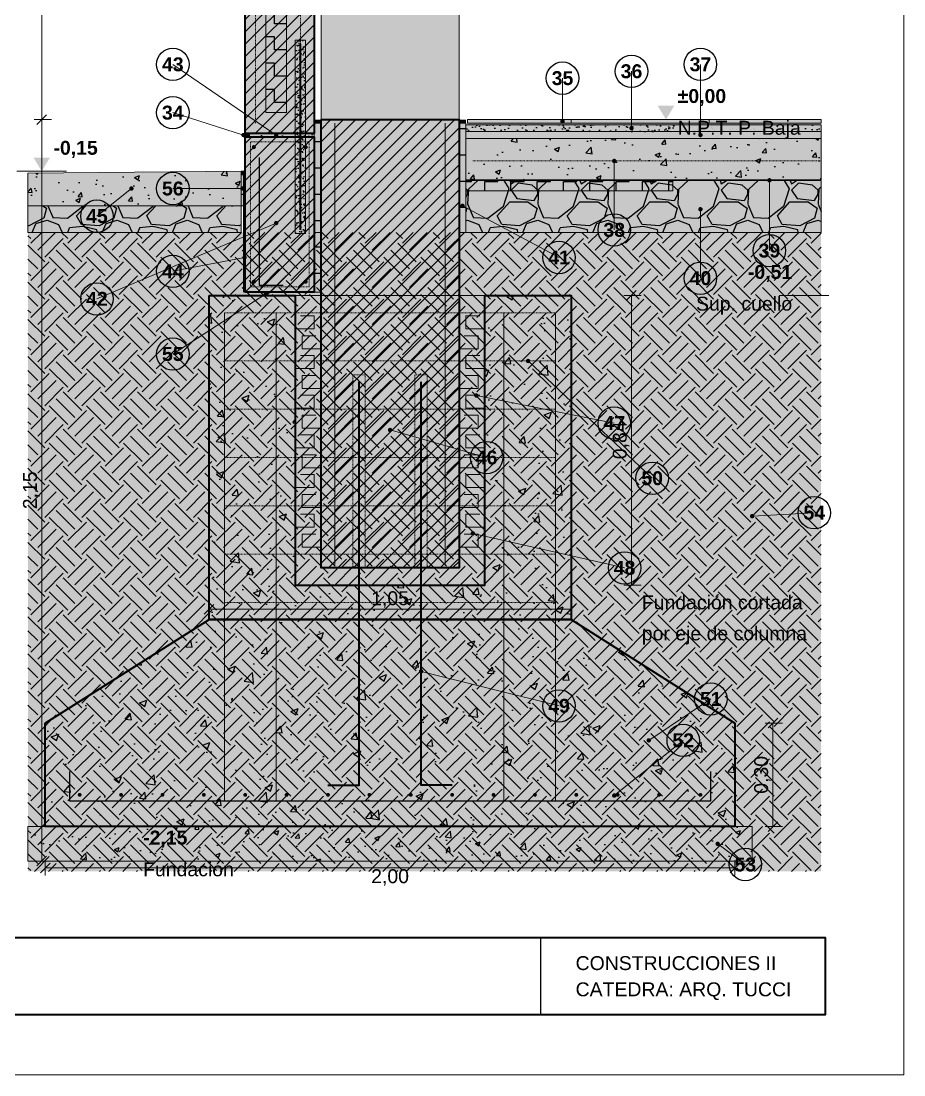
# Model space of a CAD drawing. Header units: millimetres. Extents: x 0 to 297, y 0 to 420.
# Drawn here: x 169 to 297, y 0 to 152.8 of the extents above; entities that cross this region are included whole.
import ezdxf
from ezdxf.enums import TextEntityAlignment as Align

# ---------------------------------------------------------------- set-up
doc = ezdxf.new("R2010")
doc.units = ezdxf.units.MM
doc.linetypes.add('DASHED', pattern=[1.524, 1.27, -0.254])
for name, color, linetype in [('0-MARCO-A3', 7, 'Continuous'), ('1-CORTE-ARMADURAS', 14, 'Continuous'), ('1-CORTE-CONTORNOS', 7, 'Continuous'), ('1-CORTE-OCULTO', 8, 'Continuous'), ('1-CORTE-RAYADOS', 8, 'Continuous'), ('1-CORTE-RELLENOS', 9, 'Continuous'), ('1-CORTE-VISTA', 8, 'Continuous'), ('3-COTAS-NIVELES', 7, 'Continuous'), ('3-TEXTOS', 7, 'Continuous')]:
    doc.layers.add(name, color=color, linetype=linetype)
doc.styles.add('ARIAL', font='arial.ttf')
doc.styles.add('ARIAL-NEGRITA', font='arialbd.ttf')

msp = doc.modelspace()

# ---------------------------------------------------------------- hatches: boundary and pattern name
at = {"layer": '1-CORTE-ARMADURAS', "true_color": 0x7a1f1f}
h = msp.add_hatch(color=26, dxfattribs=at)
h.dxf.hatch_style = 1
edge = h.paths.add_edge_path()
edge.add_arc((202.75, 134.5), 0.3, 0, 360)
h = msp.add_hatch(color=26, dxfattribs=at)
h.dxf.hatch_style = 1
edge = h.paths.add_edge_path()
edge.add_arc((210.25, 134.5), 0.3, 0, 360)
h = msp.add_hatch(color=26, dxfattribs=at)
h.dxf.hatch_style = 1
edge = h.paths.add_edge_path()
edge.add_arc((202.75, 115), 0.3, 0, 360)
h = msp.add_hatch(color=26, dxfattribs=at)
h.dxf.hatch_style = 1
edge = h.paths.add_edge_path()
edge.add_arc((210.25, 115), 0.3, 0, 360)
h = msp.add_hatch(color=26, dxfattribs=at)
h.dxf.hatch_style = 1
edge = h.paths.add_edge_path()
edge.add_arc((177.5, 40.6), 0.28, 0, 360)
h = msp.add_hatch(color=26, dxfattribs=at)
h.dxf.hatch_style = 1
edge = h.paths.add_edge_path()
edge.add_arc((183.5, 40.6), 0.28, 0, 360)
h = msp.add_hatch(color=26, dxfattribs=at)
h.dxf.hatch_style = 1
edge = h.paths.add_edge_path()
edge.add_arc((189.5, 40.6), 0.28, 0, 360)
h = msp.add_hatch(color=26, dxfattribs=at)
h.dxf.hatch_style = 1
edge = h.paths.add_edge_path()
edge.add_arc((195.5, 40.6), 0.28, 0, 360)
h = msp.add_hatch(color=26, dxfattribs=at)
h.dxf.hatch_style = 1
edge = h.paths.add_edge_path()
edge.add_arc((201.5, 40.6), 0.28, 0, 360)
h = msp.add_hatch(color=26, dxfattribs=at)
h.dxf.hatch_style = 1
edge = h.paths.add_edge_path()
edge.add_arc((207.5, 40.6), 0.28, 0, 360)
h = msp.add_hatch(color=26, dxfattribs=at)
h.dxf.hatch_style = 1
edge = h.paths.add_edge_path()
edge.add_arc((213.5, 40.6), 0.28, 0, 360)
h = msp.add_hatch(color=26, dxfattribs=at)
h.dxf.hatch_style = 1
edge = h.paths.add_edge_path()
edge.add_arc((219.5, 40.6), 0.28, 0, 360)
h = msp.add_hatch(color=26, dxfattribs=at)
h.dxf.hatch_style = 1
edge = h.paths.add_edge_path()
edge.add_arc((225.5, 40.6), 0.28, 0, 360)
h = msp.add_hatch(color=26, dxfattribs=at)
h.dxf.hatch_style = 1
edge = h.paths.add_edge_path()
edge.add_arc((231.5, 40.6), 0.28, 0, 360)
h = msp.add_hatch(color=26, dxfattribs=at)
h.dxf.hatch_style = 1
edge = h.paths.add_edge_path()
edge.add_arc((237.5, 40.6), 0.28, 0, 360)
h = msp.add_hatch(color=26, dxfattribs=at)
h.dxf.hatch_style = 1
edge = h.paths.add_edge_path()
edge.add_arc((243.5, 40.6), 0.28, 0, 360)
h = msp.add_hatch(color=26, dxfattribs=at)
h.dxf.hatch_style = 1
edge = h.paths.add_edge_path()
edge.add_arc((249.5, 40.6), 0.28, 0, 360)
h = msp.add_hatch(color=26, dxfattribs=at)
h.dxf.hatch_style = 1
edge = h.paths.add_edge_path()
edge.add_arc((255.5, 40.6), 0.28, 0, 360)
h = msp.add_hatch(color=26, dxfattribs=at)
h.dxf.hatch_style = 1
edge = h.paths.add_edge_path()
edge.add_arc((261.5, 40.6), 0.28, 0, 360)
h = msp.add_hatch(color=26, dxfattribs=at)
h.dxf.hatch_style = 1
edge = h.paths.add_edge_path()
edge.add_arc((267.5, 40.6), 0.28, 0, 360)
at = {"layer": '1-CORTE-RAYADOS'}
h = msp.add_hatch(dxfattribs=at)
h.set_pattern_fill('ANSI31', color=8, scale=0.4)
h.paths.add_polyline_path([(201.5, 198.5), (211.5, 198.5), (211.5, 136.5), (201.5, 136.5)])
h = msp.add_hatch(dxfattribs=at)
h.set_pattern_fill('ZIGZAG', color=8, scale=0.3, angle=90)
h.paths.add_polyline_path([(204.5, 198.5), (207.5, 198.5), (207.5, 139.5), (204.5, 139.5)])
h = msp.add_hatch(dxfattribs=at)
h.set_pattern_fill('AR-SAND', color=8, scale=0.02)
h.paths.add_polyline_path([(208.75, 150), (210.25, 150), (210.25, 122), (208.75, 122)])
h = msp.add_hatch(dxfattribs=at)
h.set_pattern_fill('ZIGZAG', color=8, scale=0.3, angle=90)
h.paths.add_polyline_path([(211.5, 138), (212.5, 138), (212.5, 122.15), (211.5, 122.15)])
h = msp.add_hatch(dxfattribs=at)
h.set_pattern_fill('ANSI31', color=8, scale=0.4)
h.paths.add_polyline_path([(212.5, 138.5), (232.5, 138.5), (232.5, 73.5), (212.5, 73.5)])
h = msp.add_hatch(dxfattribs=at)
h.set_pattern_fill('ZIGZAG', color=8, scale=0.3, angle=90)
h.paths.add_polyline_path([(232.5, 138), (233.5, 138), (233.5, 122.15), (232.5, 122.15)])
h = msp.add_hatch(dxfattribs=at)
h.set_pattern_fill('AR-SAND', color=8, scale=0.03)
h.paths.add_polyline_path([(233.5, 137.75), (285, 137.75), (285, 136.75), (233.5, 136.75)])
h = msp.add_hatch(dxfattribs=at)
h.set_pattern_fill('AR-SAND', color=8, scale=0.03)
h.paths.add_polyline_path([(201.5, 136.5), (211.5, 136.5), (211.5, 136), (201.5, 136)])
h = msp.add_hatch(dxfattribs=at)
h.set_pattern_fill('ANSI31', color=8, scale=0.4)
h.paths.add_polyline_path([(201.5, 136), (211.5, 136), (211.5, 113.5), (201.5, 113.5)])
h = msp.add_hatch(dxfattribs=at)
h.set_pattern_fill('AR-SAND', color=8, scale=0.02)
h.paths.add_polyline_path([(233.5, 136.75), (285, 136.75), (285, 135.75), (233.5, 135.75)])
h = msp.add_hatch(dxfattribs=at)
h.set_pattern_fill('AR-CONC', color=8, scale=0.04)
h.paths.add_polyline_path([(233.5, 135.75), (285, 135.75), (285, 129.75), (233.5, 129.75)])
h = msp.add_hatch(dxfattribs=at)
h.set_pattern_fill('AR-CONC', color=8, scale=0.04)
h.paths.add_polyline_path([(200.9, 131), (200.9, 126), (170, 126), (170, 130.72)])
h = msp.add_hatch(dxfattribs=at)
h.set_pattern_fill('ZIGZAG', color=8, scale=0.3, angle=90)
h.paths.add_polyline_path([(200.9, 131), (201.3, 131), (201.3, 126), (200.9, 126)])
h = msp.add_hatch(dxfattribs=at)
h.set_pattern_fill('GRAVEL', color=8, scale=0.4)
h.paths.add_polyline_path([(233.5, 129.65), (285, 129.65), (285, 122.15), (233.5, 122.15)])
h = msp.add_hatch(dxfattribs=at)
h.set_pattern_fill('ZIGZAG', color=8, scale=0.3)
h.paths.add_polyline_path([(233.5, 129.65), (263.5, 129.65), (263.5, 128.15), (233.5, 128.15)])
h = msp.add_hatch(dxfattribs=at)
h.set_pattern_fill('GRAVEL', color=8, scale=0.4)
h.paths.add_polyline_path([(200.9, 126), (200.9, 122.15), (170, 122.15), (170, 126)])
h = msp.add_hatch(dxfattribs=at)
h.set_pattern_fill('EARTH', color=8, scale=0.6, angle=45)
h.paths.add_polyline_path([(285, 122.15), (285, 29.5), (170, 29.5), (170, 122.15)])
h = msp.add_hatch(dxfattribs=at)
h.set_pattern_fill('ZIGZAG', color=8, scale=0.3, angle=90)
h.paths.add_polyline_path([(211.5, 122.15), (212.5, 122.15), (212.5, 113.5), (211.5, 113.5)])
h = msp.add_hatch(dxfattribs=at)
h.set_pattern_fill('AR-CONC', color=8, scale=0.06)
h.paths.add_polyline_path([(196.25, 113), (208.75, 113), (208.75, 71), (236.25, 71), (236.25, 113), (248.75, 113), (248.75, 66), (196.25, 66)])
h = msp.add_hatch(dxfattribs=at)
h.set_pattern_fill('AR-SAND', color=8, scale=0.02)
h.paths.add_polyline_path([(208.75, 113), (236.25, 113), (236.25, 71), (208.75, 71)])
h = msp.add_hatch(dxfattribs=at)
h.set_pattern_fill('AR-CONC', color=8, scale=0.06)
h.paths.add_polyline_path([(172.5, 51), (196.25, 66), (248.75, 66), (272.5, 51), (272.5, 36), (172.5, 36)])
h = msp.add_hatch(dxfattribs=at)
h.set_pattern_fill('AR-CONC', color=8, scale=0.04)
h.paths.add_polyline_path([(170, 36), (275, 36), (275, 31), (170, 31)])
at = {"layer": '1-CORTE-RELLENOS', "true_color": 0xd3d6d9}
h = msp.add_hatch(color=254, dxfattribs=at)
h.dxf.hatch_style = 1
h.paths.add_polyline_path([(201.5, 198.5), (211.5, 198.5), (211.5, 136.5), (201.5, 136.5)])
at = {"layer": '1-CORTE-RELLENOS', "true_color": 0xfff5bf}
h = msp.add_hatch(color=254, dxfattribs=at)
h.dxf.hatch_style = 1
h.paths.add_polyline_path([(204.5, 198.5), (207.5, 198.5), (207.5, 139.5), (204.5, 139.5)])
at = {"layer": '1-CORTE-RELLENOS', "true_color": 0xeceeef}
h = msp.add_hatch(color=7, dxfattribs=at)
h.dxf.hatch_style = 1
h.paths.add_polyline_path([(212.5, 198.5), (232.5, 198.5), (232.5, 138.5), (212.5, 138.5)])
at = {"layer": '1-CORTE-RELLENOS', "true_color": 0xbdbdbd}
h = msp.add_hatch(color=9, dxfattribs=at)
h.dxf.hatch_style = 1
h.paths.add_polyline_path([(208.75, 150), (210.25, 150), (210.25, 122), (208.75, 122)])
at = {"layer": '1-CORTE-RELLENOS', "true_color": 0x111111}
h = msp.add_hatch(color=250, dxfattribs=at)
h.dxf.hatch_style = 1
h.paths.add_polyline_path([(211.5, 138.5), (212.5, 138.5), (212.5, 136), (211.5, 136)])
h = msp.add_hatch(color=250, dxfattribs=at)
h.dxf.hatch_style = 1
h.paths.add_polyline_path([(211.5, 138.5), (212.5, 138.5), (212.5, 138), (211.5, 138)])
at = {"layer": '1-CORTE-RELLENOS', "true_color": 0xfff5bf}
h = msp.add_hatch(color=254, dxfattribs=at)
h.dxf.hatch_style = 1
h.paths.add_polyline_path([(211.5, 138), (212.5, 138), (212.5, 122.15), (211.5, 122.15)])
at = {"layer": '1-CORTE-RELLENOS', "true_color": 0xd3d6d9}
h = msp.add_hatch(color=254, dxfattribs=at)
h.dxf.hatch_style = 1
h.paths.add_polyline_path([(212.5, 138.5), (232.5, 138.5), (232.5, 73.5), (212.5, 73.5)])
at = {"layer": '1-CORTE-RELLENOS', "true_color": 0x111111}
h = msp.add_hatch(color=250, dxfattribs=at)
h.dxf.hatch_style = 1
h.paths.add_polyline_path([(232.5, 138.5), (233.5, 138.5), (233.5, 138), (232.5, 138)])
at = {"layer": '1-CORTE-RELLENOS', "true_color": 0xfff5bf}
h = msp.add_hatch(color=254, dxfattribs=at)
h.dxf.hatch_style = 1
h.paths.add_polyline_path([(232.5, 138), (233.5, 138), (233.5, 122.15), (232.5, 122.15)])
at = {"layer": '1-CORTE-RELLENOS', "true_color": 0xe9e9e9}
h = msp.add_hatch(color=254, dxfattribs=at)
h.dxf.hatch_style = 1
h.paths.add_polyline_path([(233.5, 137.75), (285, 137.75), (285, 136.75), (233.5, 136.75)])
at = {"layer": '1-CORTE-RELLENOS', "true_color": 0xcdbb9c}
h = msp.add_hatch(color=9, dxfattribs=at)
h.dxf.hatch_style = 1
h.paths.add_polyline_path([(233.75, 138.5), (285, 138.5), (285, 138), (233.75, 138)])
at = {"layer": '1-CORTE-RELLENOS', "true_color": 0x8d8d8d}
h = msp.add_hatch(color=252, dxfattribs=at)
h.dxf.hatch_style = 1
h.paths.add_polyline_path([(233.75, 138), (285, 138), (285, 137.75), (233.75, 137.75)])
at = {"layer": '1-CORTE-RELLENOS', "true_color": 0xe9e9e9}
h = msp.add_hatch(color=254, dxfattribs=at)
h.dxf.hatch_style = 1
h.paths.add_polyline_path([(201.5, 136.5), (211.5, 136.5), (211.5, 136), (201.5, 136)])
at = {"layer": '1-CORTE-RELLENOS', "true_color": 0x111111}
h = msp.add_hatch(color=250, dxfattribs=at)
h.dxf.hatch_style = 1
h.paths.add_polyline_path([(201.5, 136.5), (202.2, 136.5), (202.2, 136), (201.5, 136)])
at = {"layer": '1-CORTE-RELLENOS', "true_color": 0xd3d6d9}
h = msp.add_hatch(color=254, dxfattribs=at)
h.dxf.hatch_style = 1
h.paths.add_polyline_path([(201.5, 136), (211.5, 136), (211.5, 113.5), (201.5, 113.5)])
at = {"layer": '1-CORTE-RELLENOS', "true_color": 0x111111}
h = msp.add_hatch(color=250, dxfattribs=at)
h.dxf.hatch_style = 1
h.paths.add_polyline_path([(203.5, 136.5), (205.5, 136.5), (205.5, 136), (203.5, 136)])
at = {"layer": '1-CORTE-RELLENOS', "true_color": 0xc9dbe6}
h = msp.add_hatch(color=254, dxfattribs=at)
h.dxf.hatch_style = 1
h.paths.add_polyline_path([(233.5, 136.75), (285, 136.75), (285, 135.75), (233.5, 135.75)])
at = {"layer": '1-CORTE-RELLENOS', "true_color": 0xe6e4df}
h = msp.add_hatch(color=254, dxfattribs=at)
h.dxf.hatch_style = 1
h.paths.add_polyline_path([(233.5, 135.75), (285, 135.75), (285, 129.75), (233.5, 129.75)])
h = msp.add_hatch(color=254, dxfattribs=at)
h.dxf.hatch_style = 1
h.paths.add_polyline_path([(200.9, 131), (200.9, 126), (170, 126), (170, 130.72)])
at = {"layer": '1-CORTE-RELLENOS', "true_color": 0xfff5bf}
h = msp.add_hatch(color=254, dxfattribs=at)
h.dxf.hatch_style = 1
h.paths.add_polyline_path([(200.9, 131), (201.3, 131), (201.3, 126), (200.9, 126)])
at = {"layer": '1-CORTE-RELLENOS', "true_color": 0x111111}
h = msp.add_hatch(color=250, dxfattribs=at)
h.dxf.hatch_style = 1
h.paths.add_polyline_path([(200.9, 131), (201.3, 131), (201.3, 130.4), (200.9, 130.4)])
at = {"layer": '1-CORTE-RELLENOS', "true_color": 0x000000}
h = msp.add_hatch(color=18, dxfattribs=at)
h.dxf.hatch_style = 1
h.paths.add_polyline_path([(233.5, 129.75), (285, 129.75), (285, 129.65), (233.5, 129.65)])
at = {"layer": '1-CORTE-RELLENOS', "true_color": 0xefe4c8}
h = msp.add_hatch(color=254, dxfattribs=at)
h.dxf.hatch_style = 1
h.paths.add_polyline_path([(233.5, 129.65), (285, 129.65), (285, 122.15), (233.5, 122.15)])
at = {"layer": '1-CORTE-RELLENOS', "true_color": 0xfff5bf}
h = msp.add_hatch(color=254, dxfattribs=at)
h.dxf.hatch_style = 1
h.paths.add_polyline_path([(233.5, 129.65), (263.5, 129.65), (263.5, 128.15), (233.5, 128.15)])
at = {"layer": '1-CORTE-RELLENOS', "true_color": 0xefe4c8}
h = msp.add_hatch(color=254, dxfattribs=at)
h.dxf.hatch_style = 1
h.paths.add_polyline_path([(200.9, 126), (200.9, 122.15), (170, 122.15), (170, 126)])
at = {"layer": '1-CORTE-RELLENOS', "true_color": 0xece3d2}
h = msp.add_hatch(color=254, dxfattribs=at)
h.dxf.hatch_style = 1
h.paths.add_polyline_path([(285, 122.15), (285, 29.5), (170, 29.5), (170, 122.15)])
at = {"layer": '1-CORTE-RELLENOS', "true_color": 0xfff5bf}
h = msp.add_hatch(color=254, dxfattribs=at)
h.dxf.hatch_style = 1
h.paths.add_polyline_path([(211.5, 122.15), (212.5, 122.15), (212.5, 113.5), (211.5, 113.5)])
at = {"layer": '1-CORTE-RELLENOS', "true_color": 0x111111}
h = msp.add_hatch(color=250, dxfattribs=at)
h.dxf.hatch_style = 1
h.paths.add_polyline_path([(201.5, 113.5), (208.75, 113.5), (208.75, 113), (201.5, 113)])
at = {"layer": '1-CORTE-RELLENOS', "true_color": 0xdedad2}
h = msp.add_hatch(color=254, dxfattribs=at)
h.dxf.hatch_style = 1
h.paths.add_polyline_path([(196.25, 113), (208.75, 113), (208.75, 71), (236.25, 71), (236.25, 113), (248.75, 113), (248.75, 66), (196.25, 66)])
at = {"layer": '1-CORTE-RELLENOS', "true_color": 0xbdbdbd}
h = msp.add_hatch(color=9, dxfattribs=at)
h.dxf.hatch_style = 1
h.paths.add_polyline_path([(208.75, 113), (236.25, 113), (236.25, 71), (208.75, 71)])
at = {"layer": '1-CORTE-RELLENOS', "true_color": 0xdedad2}
h = msp.add_hatch(color=254, dxfattribs=at)
h.dxf.hatch_style = 1
h.paths.add_polyline_path([(172.5, 51), (196.25, 66), (248.75, 66), (272.5, 51), (272.5, 36), (172.5, 36)])
at = {"layer": '1-CORTE-RELLENOS', "true_color": 0xe6e4df}
h = msp.add_hatch(color=254, dxfattribs=at)
h.dxf.hatch_style = 1
h.paths.add_polyline_path([(170, 36), (275, 36), (275, 31), (170, 31)])
at = {"layer": '3-COTAS-NIVELES'}
h = msp.add_hatch(color=7, dxfattribs=at)
h.dxf.hatch_style = 1
h.paths.add_polyline_path([(262.5, 138.5), (261.3, 140.5), (263.7, 140.5)])
h = msp.add_hatch(color=7, dxfattribs=at)
h.dxf.hatch_style = 1
h.paths.add_polyline_path([(172, 131), (170.8, 133), (173.2, 133)])
h = msp.add_hatch(color=7, dxfattribs=at)
h.dxf.hatch_style = 1
h.paths.add_polyline_path([(282.5, 113), (281.3, 115), (283.7, 115)])
h = msp.add_hatch(color=7, dxfattribs=at)
h.dxf.hatch_style = 1
h.paths.add_polyline_path([(185, 31), (183.8, 33), (186.2, 33)])
at = {"layer": '3-TEXTOS', "true_color": 0x000000}
h = msp.add_hatch(color=18, dxfattribs=at)
h.dxf.hatch_style = 1
edge = h.paths.add_edge_path()
edge.add_arc((247.5, 138.25), 0.32, 0, 360)
h = msp.add_hatch(color=18, dxfattribs=at)
h.dxf.hatch_style = 1
edge = h.paths.add_edge_path()
edge.add_arc((257.5, 137.25), 0.32, 0, 360)
h = msp.add_hatch(color=18, dxfattribs=at)
h.dxf.hatch_style = 1
edge = h.paths.add_edge_path()
edge.add_arc((201.25, 136.25), 0.32, 0, 360)
h = msp.add_hatch(color=18, dxfattribs=at)
h.dxf.hatch_style = 1
edge = h.paths.add_edge_path()
edge.add_arc((206, 136.25), 0.32, 0, 360)
h = msp.add_hatch(color=18, dxfattribs=at)
h.dxf.hatch_style = 1
edge = h.paths.add_edge_path()
edge.add_arc((267.5, 136.25), 0.32, 0, 360)
h = msp.add_hatch(color=18, dxfattribs=at)
h.dxf.hatch_style = 1
edge = h.paths.add_edge_path()
edge.add_arc((255, 132.5), 0.32, 0, 360)
h = msp.add_hatch(color=18, dxfattribs=at)
h.dxf.hatch_style = 1
edge = h.paths.add_edge_path()
edge.add_arc((277.5, 129.7), 0.32, 0, 360)
h = msp.add_hatch(color=18, dxfattribs=at)
h.dxf.hatch_style = 1
edge = h.paths.add_edge_path()
edge.add_arc((185, 128.5), 0.32, 0, 360)
h = msp.add_hatch(color=18, dxfattribs=at)
h.dxf.hatch_style = 1
edge = h.paths.add_edge_path()
edge.add_arc((201.1, 128.5), 0.32, 0, 360)
h = msp.add_hatch(color=18, dxfattribs=at)
h.dxf.hatch_style = 1
edge = h.paths.add_edge_path()
edge.add_arc((233, 126), 0.32, 0, 360)
h = msp.add_hatch(color=18, dxfattribs=at)
h.dxf.hatch_style = 1
edge = h.paths.add_edge_path()
edge.add_arc((267.5, 125.5), 0.32, 0, 360)
h = msp.add_hatch(color=18, dxfattribs=at)
h.dxf.hatch_style = 1
edge = h.paths.add_edge_path()
edge.add_arc((206, 123.5), 0.32, 0, 360)
h = msp.add_hatch(color=18, dxfattribs=at)
h.dxf.hatch_style = 1
edge = h.paths.add_edge_path()
edge.add_arc((201.4, 118.5), 0.32, 0, 360)
h = msp.add_hatch(color=18, dxfattribs=at)
h.dxf.hatch_style = 1
edge = h.paths.add_edge_path()
edge.add_arc((204.5, 113.25), 0.32, 0, 360)
h = msp.add_hatch(color=18, dxfattribs=at)
h.dxf.hatch_style = 1
edge = h.paths.add_edge_path()
edge.add_arc((242.5, 103.5), 0.32, 0, 360)
h = msp.add_hatch(color=18, dxfattribs=at)
h.dxf.hatch_style = 1
edge = h.paths.add_edge_path()
edge.add_arc((235, 98.5), 0.32, 0, 360)
h = msp.add_hatch(color=18, dxfattribs=at)
h.dxf.hatch_style = 1
edge = h.paths.add_edge_path()
edge.add_arc((222.5, 93.5), 0.32, 0, 360)
h = msp.add_hatch(color=18, dxfattribs=at)
h.dxf.hatch_style = 1
edge = h.paths.add_edge_path()
edge.add_arc((275, 81), 0.32, 0, 360)
h = msp.add_hatch(color=18, dxfattribs=at)
h.dxf.hatch_style = 1
edge = h.paths.add_edge_path()
edge.add_arc((234.5, 78.5), 0.32, 0, 360)
h = msp.add_hatch(color=18, dxfattribs=at)
h.dxf.hatch_style = 1
edge = h.paths.add_edge_path()
edge.add_arc((227, 58.5), 0.32, 0, 360)
h = msp.add_hatch(color=18, dxfattribs=at)
h.dxf.hatch_style = 1
edge = h.paths.add_edge_path()
edge.add_arc((260, 48.5), 0.32, 0, 360)
h = msp.add_hatch(color=18, dxfattribs=at)
h.dxf.hatch_style = 1
edge = h.paths.add_edge_path()
edge.add_arc((255, 40.5), 0.32, 0, 360)
h = msp.add_hatch(color=18, dxfattribs=at)
h.dxf.hatch_style = 1
edge = h.paths.add_edge_path()
edge.add_arc((270, 33.5), 0.32, 0, 360)

# ---------------------------------------------------------------- linework, layer by layer
at = {"layer": '0-MARCO-A3', "lineweight": 13}
msp.add_lwpolyline([(0, 0), (297, 0), (297, 420), (0, 420)], close=True, dxfattribs=at)
at = {"layer": '0-MARCO-A3', "lineweight": 35}
msp.add_lwpolyline([(10.7, 19.9), (285.6, 19.9), (285.6, 8.7), (10.7, 8.7)], close=True, dxfattribs=at)
at = {"layer": '1-CORTE-ARMADURAS', "linetype": 'DASHED', "lineweight": 9, "ltscale": 0.08}
for points in [[(203, 138), (203, 198.5)], [(209.5, 138), (209.5, 198.5)], [(202.25, 114.25), (210.75, 114.25), (210.75, 135.25), (202.25, 135.25), (202.25, 114.25)], [(234.5, 132.5), (285, 132.5)], [(198.5, 110.5), (246.5, 110.5)], [(198.5, 103.5), (246.5, 103.5)], [(198.5, 96.5), (246.5, 96.5)], [(198.5, 89.5), (246.5, 89.5)], [(198.5, 82.5), (246.5, 82.5)], [(198.5, 75.5), (246.5, 75.5)], [(198.5, 68.5), (246.5, 68.5)]]:
    msp.add_lwpolyline(points, dxfattribs=at)
at = {"layer": '1-CORTE-ARMADURAS', "lineweight": 13}
for points in [[(214.5, 74), (214.5, 138)], [(230.5, 74), (230.5, 138)]]:
    msp.add_lwpolyline(points, dxfattribs=at)
at = {"layer": '1-CORTE-ARMADURAS', "lineweight": 25}
for points in [[(203.5, 133), (203.5, 114.5), (207, 114.5)], [(176, 44), (176, 39.75), (269, 39.75), (269, 44)]]:
    msp.add_lwpolyline(points, dxfattribs=at)
at = {"layer": '1-CORTE-ARMADURAS', "lineweight": 18}
for points in [[(200.5, 39.75), (198.5, 39.75), (198.5, 110.5)], [(208, 39.75), (206, 39.75), (206, 110.5)], [(208.75, 108.15), (211.5, 108.15), (211.5, 110.05), (209.5, 110.05)], [(236.25, 108.15), (233.5, 108.15), (233.5, 110.05), (235.5, 110.05)], [(237, 39.75), (239, 39.75), (239, 110.5)], [(244.5, 39.75), (246.5, 39.75), (246.5, 110.5)], [(212.5, 105.25), (209.75, 105.25), (209.75, 107.15), (211.75, 107.15)], [(232.5, 105.25), (235.25, 105.25), (235.25, 107.15), (233.25, 107.15)], [(208.75, 102.4), (211.5, 102.4), (211.5, 104.3), (209.5, 104.3)], [(236.25, 102.4), (233.5, 102.4), (233.5, 104.3), (235.5, 104.3)], [(212.5, 99.5), (209.75, 99.5), (209.75, 101.4), (211.75, 101.4)], [(232.5, 99.5), (235.25, 99.5), (235.25, 101.4), (233.25, 101.4)], [(208.75, 96.65), (211.5, 96.65), (211.5, 98.55), (209.5, 98.55)], [(236.25, 96.65), (233.5, 96.65), (233.5, 98.55), (235.5, 98.55)], [(212.5, 93.75), (209.75, 93.75), (209.75, 95.65), (211.75, 95.65)], [(232.5, 93.75), (235.25, 93.75), (235.25, 95.65), (233.25, 95.65)], [(208.75, 90.9), (211.5, 90.9), (211.5, 92.8), (209.5, 92.8)], [(236.25, 90.9), (233.5, 90.9), (233.5, 92.8), (235.5, 92.8)], [(212.5, 88), (209.75, 88), (209.75, 89.9), (211.75, 89.9)], [(232.5, 88), (235.25, 88), (235.25, 89.9), (233.25, 89.9)], [(208.75, 85.15), (211.5, 85.15), (211.5, 87.05), (209.5, 87.05)], [(236.25, 85.15), (233.5, 85.15), (233.5, 87.05), (235.5, 87.05)], [(212.5, 82.25), (209.75, 82.25), (209.75, 84.15), (211.75, 84.15)], [(232.5, 82.25), (235.25, 82.25), (235.25, 84.15), (233.25, 84.15)], [(208.75, 79.4), (211.5, 79.4), (211.5, 81.3), (209.5, 81.3)], [(236.25, 79.4), (233.5, 79.4), (233.5, 81.3), (235.5, 81.3)], [(212.5, 76.5), (209.75, 76.5), (209.75, 78.4), (211.75, 78.4)], [(232.5, 76.5), (235.25, 76.5), (235.25, 78.4), (233.25, 78.4)]]:
    msp.add_lwpolyline(points, dxfattribs=at)
at = {"layer": '1-CORTE-ARMADURAS', "lineweight": 35}
for points in [[(213.5, 42), (218, 42), (218, 100.5)], [(231.5, 42), (227, 42), (227, 100.5)]]:
    msp.add_lwpolyline(points, dxfattribs=at)
at = {"layer": '1-CORTE-CONTORNOS', "lineweight": 35}
for points in [[(201.5, 198.5), (211.5, 198.5), (211.5, 136.5), (201.5, 136.5)], [(212.5, 138.5), (232.5, 138.5), (232.5, 73.5), (212.5, 73.5)], [(201.5, 136), (211.5, 136), (211.5, 113.5), (201.5, 113.5)], [(196.25, 113), (208.75, 113), (208.75, 71), (236.25, 71), (236.25, 113), (248.75, 113), (248.75, 66), (196.25, 66)], [(172.5, 51), (196.25, 66), (248.75, 66), (272.5, 51), (272.5, 36), (172.5, 36)]]:
    msp.add_lwpolyline(points, close=True, dxfattribs=at)
at = {"layer": '1-CORTE-CONTORNOS', "lineweight": 13}
for points in [[(204.5, 198.5), (207.5, 198.5), (207.5, 139.5), (204.5, 139.5)], [(233.5, 129.65), (263.5, 129.65), (263.5, 128.15), (233.5, 128.15)]]:
    msp.add_lwpolyline(points, close=True, dxfattribs=at)
at = {"layer": '1-CORTE-CONTORNOS', "lineweight": 9}
for points in [[(208.75, 150), (210.25, 150), (210.25, 122), (208.75, 122)], [(200.9, 131), (201.3, 131), (201.3, 126), (200.9, 126)]]:
    msp.add_lwpolyline(points, close=True, dxfattribs=at)
at = {"layer": '1-CORTE-CONTORNOS', "lineweight": 35}
msp.add_lwpolyline([(209.5, 122.5), (209.5, 149.5)], dxfattribs=at)
at = {"layer": '1-CORTE-CONTORNOS', "lineweight": 18}
for points in [[(211.5, 138), (212.5, 138), (212.5, 122.15), (211.5, 122.15)], [(232.5, 138), (233.5, 138), (233.5, 122.15), (232.5, 122.15)], [(233.5, 137.75), (285, 137.75), (285, 136.75), (233.5, 136.75)], [(233.75, 138.5), (285, 138.5), (285, 138), (233.75, 138)], [(201.5, 136.5), (211.5, 136.5), (211.5, 136), (201.5, 136)], [(233.5, 136.75), (285, 136.75), (285, 135.75), (233.5, 135.75)], [(233.5, 135.75), (285, 135.75), (285, 129.75), (233.5, 129.75)], [(200.9, 131), (200.9, 126), (170, 126), (170, 130.72)], [(233.5, 129.65), (285, 129.65), (285, 122.15), (233.5, 122.15)], [(200.9, 126), (200.9, 122.15), (170, 122.15), (170, 126)], [(211.5, 122.15), (212.5, 122.15), (212.5, 113.5), (211.5, 113.5)], [(208.75, 113), (236.25, 113), (236.25, 71), (208.75, 71)], [(170, 36), (275, 36), (275, 31), (170, 31)]]:
    msp.add_lwpolyline(points, close=True, dxfattribs=at)
at = {"layer": '1-CORTE-CONTORNOS', "lineweight": 13}
for points in [[(248.75, 138), (248.75, 138.5)], [(268.75, 138), (268.75, 138.5)]]:
    msp.add_lwpolyline(points, dxfattribs=at)
at = {"layer": '1-CORTE-CONTORNOS', "lineweight": 50}
msp.add_lwpolyline([(201.4, 113.5), (201.4, 130.5)], dxfattribs=at)
at = {"layer": '1-CORTE-CONTORNOS', "lineweight": 18}
msp.add_lwpolyline([(170, 122.15), (196.8, 122.15)], dxfattribs=at)
at = {"layer": '1-CORTE-OCULTO', "linetype": 'DASHED', "lineweight": 9, "ltscale": 0.08}
for points in [[(217.1, 101.5), (218.9, 101.5), (218.9, 73.5), (217.1, 73.5)], [(226.1, 101.5), (227.9, 101.5), (227.9, 73.5), (226.1, 73.5)]]:
    msp.add_lwpolyline(points, close=True, dxfattribs=at)
at = {"layer": '1-CORTE-VISTA', "lineweight": 13}
msp.add_lwpolyline([(212.5, 198.5), (232.5, 198.5), (232.5, 138.5), (212.5, 138.5)], close=True, dxfattribs=at)
at = {"layer": '3-TEXTOS', "lineweight": 13}
for p, q in [((172, 138.5), (172, 278.5)), ((172, 31), (172, 138.5)), ((258.9, 138.5), (266.1, 138.5)), ((168.4, 131), (175.6, 131)), ((257.5, 71), (257.5, 113)), ((278.9, 113), (286.1, 113)), ((196.25, 67.5), (248.75, 67.5)), ((278, 36), (278, 51)), ((181.4, 31), (188.6, 31)), ((172.5, 30), (272.5, 30))]:
    msp.add_line(p, q, dxfattribs=at)
at = {"layer": '3-TEXTOS', "lineweight": 9}
for p, q in [((206, 136.25), (191, 146.5)), ((257.5, 137.25), (257.5, 145.5)), ((267.5, 136.25), (267.5, 146.5)), ((247.5, 138.25), (247.5, 144.5)), ((201.25, 136.25), (191, 139.5)), ((170.9, 138.5), (173.4, 138.5)), ((170.9, 138.5), (173.4, 138.5)), ((255, 132.5), (255, 122.5)), ((185, 128.5), (180, 124.5)), ((201.1, 128.5), (191, 128.5)), ((277.5, 129.7), (277.5, 119.5)), ((233, 126), (247, 118.5)), ((267.5, 125.5), (267.5, 115.5)), ((206, 123.5), (180, 112.5)), ((201.4, 118.5), (191, 116.5)), ((204.5, 113.25), (191, 104.5)), ((256.4, 113), (258.9, 113)), ((242.5, 103.5), (260.5, 86.5)), ((235, 98.5), (255, 94.5)), ((222.5, 93.5), (236.5, 89.5)), ((275, 81), (284, 81.5)), ((234.5, 78.5), (256.5, 73.5)), ((256.4, 71), (258.9, 71)), ((196.25, 68.6), (196.25, 66.4)), ((248.75, 68.6), (248.75, 66.4)), ((227, 58.5), (247, 53.5)), ((260, 48.5), (269, 54.5)), ((276.9, 51), (279.4, 51)), ((255, 40.5), (265, 48.5)), ((276.9, 36), (279.4, 36)), ((270, 33.5), (274, 30.5)), ((170.9, 31), (173.4, 31)), ((172.5, 31.1), (172.5, 28.9)), ((272.5, 31.1), (272.5, 28.9))]:
    msp.add_line(p, q, dxfattribs=at)
at = {"layer": '3-TEXTOS', "lineweight": 25}
for p, q in [((171.3, 137.8), (172.7, 139.2)), ((171.3, 137.8), (172.7, 139.2)), ((256.8, 112.3), (258.2, 113.7)), ((256.8, 70.3), (258.2, 71.7)), ((195.55, 66.8), (196.95, 68.2)), ((248.05, 66.8), (249.45, 68.2)), ((277.3, 50.3), (278.7, 51.7)), ((277.3, 35.3), (278.7, 36.7)), ((171.3, 30.3), (172.7, 31.7)), ((171.8, 29.3), (173.2, 30.7)), ((271.8, 29.3), (273.2, 30.7)), ((244.3, 19.9), (244.3, 8.7))]:
    msp.add_line(p, q, dxfattribs=at)
at = {"layer": '3-TEXTOS', "color": 18, "true_color": 0x000000}
for centre in [(191, 146.5), (267.5, 146.5), (247.5, 144.5), (257.5, 145.5), (191, 139.5), (191, 128.5), (180, 124.5), (255, 122.5), (247, 118.5), (277.5, 119.5), (191, 116.5), (267.5, 115.5), (180, 112.5), (191, 104.5), (255, 94.5), (236.5, 89.5), (260.5, 86.5), (284, 81.5), (256.5, 73.5), (269, 54.5), (247, 53.5), (265, 48.5), (274, 30.5)]:
    msp.add_circle(centre, 2.35, dxfattribs=at)

# ---------------------------------------------------------------- texts
at = {"layer": '3-TEXTOS'}
for s, style, p in [('43', 'ARIAL-NEGRITA', (191, 145.5)), ('37', 'ARIAL-NEGRITA', (267.5, 145.5)), ('35', 'ARIAL-NEGRITA', (247.5, 143.5)), ('36', 'ARIAL-NEGRITA', (257.5, 144.5)), ('34', 'ARIAL-NEGRITA', (191, 138.5)), ('56', 'ARIAL-NEGRITA', (191, 127.5)), ('45', 'ARIAL-NEGRITA', (180, 123.5)), ('38', 'ARIAL-NEGRITA', (255, 121.5)), ('41', 'ARIAL-NEGRITA', (247, 117.5)), ('39', 'ARIAL-NEGRITA', (277.5, 118.5)), ('44', 'ARIAL-NEGRITA', (191, 115.5)), ('40', 'ARIAL-NEGRITA', (267.5, 114.5)), ('42', 'ARIAL-NEGRITA', (180, 111.5)), ('55', 'ARIAL-NEGRITA', (191, 103.5)), ('47', 'ARIAL-NEGRITA', (255, 93.5)), ('46', 'ARIAL-NEGRITA', (236.5, 88.5)), ('50', 'ARIAL-NEGRITA', (260.5, 85.5)), ('54', 'ARIAL-NEGRITA', (284, 80.5)), ('48', 'ARIAL-NEGRITA', (256.5, 72.5)), ('1,05', 'ARIAL', (222.5, 68.1)), ('51', 'ARIAL-NEGRITA', (269, 53.5)), ('49', 'ARIAL-NEGRITA', (247, 52.5)), ('52', 'ARIAL-NEGRITA', (265, 47.5)), ('53', 'ARIAL-NEGRITA', (274, 29.5)), ('2,00', 'ARIAL', (222.5, 27.8))]:
    msp.add_text(s, height=2.016, dxfattribs=dict(at, style=style)).set_placement(p, align=Align.CENTER)
for s, style, p in [('±0,00', 'ARIAL-NEGRITA', (264.2, 140.9)), ('N.P.T. P. Baja', 'ARIAL', (264.2, 136.3)), ('-0,15', 'ARIAL-NEGRITA', (173.7, 133.4)), ('-2,15', 'ARIAL-NEGRITA', (186.7, 33.4)), ('Fundación', 'ARIAL', (186.7, 28.8)), ('CONSTRUCCIONES II', 'ARIAL', (249.4, 15.2)), ('CATEDRA: ARQ. TUCCI', 'ARIAL', (249.4, 11.4))]:
    msp.add_text(s, height=2.016, dxfattribs=dict(at, style=style)).set_placement(p)
for s, style, p in [('-0,51', 'ARIAL-NEGRITA', (280.8, 115.4)), ('Sup. cuello', 'ARIAL', (280.8, 110.8))]:
    msp.add_text(s, height=2.016, dxfattribs=dict(at, style=style)).set_placement(p, align=Align.RIGHT)
at = {"layer": '3-TEXTOS', "style": 'ARIAL'}
for s, p in [('0,84', (256.8, 92)), ('2,15', (171.3, 84.75)), ('0,30', (277.3, 43.5))]:
    msp.add_text(s, height=2.016, rotation=90, dxfattribs=at).set_placement(p, align=Align.CENTER)
at = {"layer": '3-TEXTOS', "color": 250, "true_color": 0x333333, "style": 'ARIAL'}
for s, p in [('Fundación cortada', (259, 67.5)), ('por eje de columna', (259, 63))]:
    msp.add_text(s, height=2.016, dxfattribs=at).set_placement(p)

doc.saveas('drawing.dxf')
